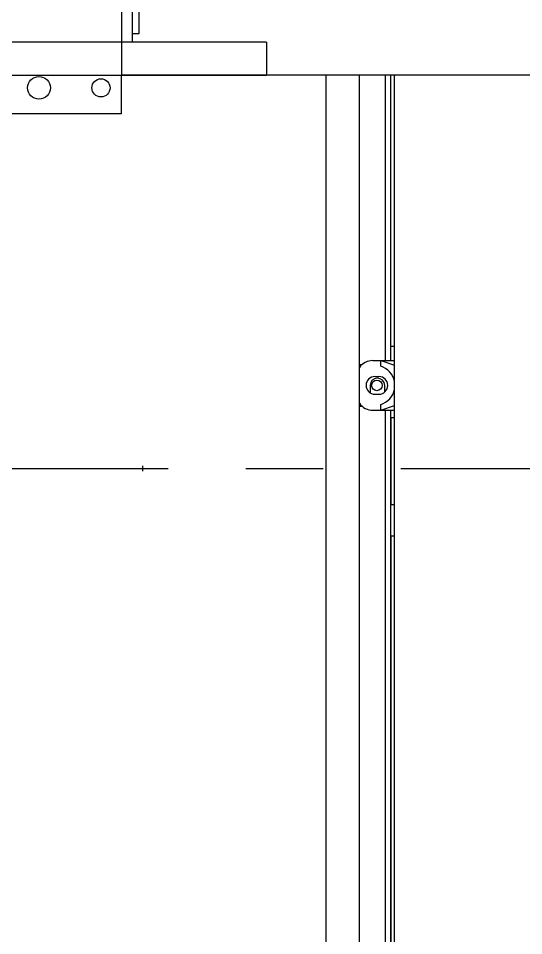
# Model space of a CAD drawing. Header units: inches. Extents: x -347369 to -260369, y 119522 to 149869.
# Drawn here: x -326704 to -326215, y 138548 to 139435 of the extents above; entities that cross this region are included whole.
import ezdxf

# ---------------------------------------------------------------- set-up
doc = ezdxf.new("R2010")
doc.units = ezdxf.units.IN
doc.header["$LTSCALE"] = 300
doc.linetypes.add('CENTRO', pattern=[2, 1.25, -0.25, 0.25, -0.25])
for name, color, linetype in [('ASSI', 254, 'CENTRO'), ('INCASTELLATURA MOT', 4, 'Continuous'), ('MACCHINA', 40, 'Continuous'), ('QUOTE', 7, 'Continuous')]:
    doc.layers.add(name, color=color, linetype=linetype)

# ---------------------------------------------------------------- blocks, each defined once
blk = doc.blocks.new('*U42')
at = {"layer": 'ASSI'}
for p, q in [((-2.5, 0), (2.5, 0)), ((0, 2.5), (0, -2.5))]:
    blk.add_line(p, q, dxfattribs=at)
at = {"layer": 'INCASTELLATURA MOT', "linetype": 'Continuous'}
for p, q in [((-10, 658), (-10, 412)), ((-3, 420.5), (-3, 658)), ((-10, 420.5), (-3, 420.5)), ((120, 412), (-3990, 412)), ((120, 412), (120, 380)), ((120, 380), (-3880, 380)), ((-20, 343), (-20, 380)), ((-20, 343), (-180, 343))]:
    blk.add_line(p, q, dxfattribs=at)
for centre, radius in [((-100, 368), 11), ((-40, 368), 8.75)]:
    blk.add_circle(centre, radius, dxfattribs=at)
blk = doc.blocks.new('A$C27be3406')
at = {"layer": 'MACCHINA'}
for p, q in [((-1220, 509.5), (-1220, 380.5)), ((-1220, 380.5), (-393.42, 380.5)), ((-1022, -1415.8), (-1022, 380.5)), ((-990, -1394), (-990, 380.5)), ((-965, 380.5), (-965, 104.4)), ((-960, 380.5), (-960, 104.4)), ((-956, -1866.5), (-956, 380.5)), ((-956, 117.9), (-960, 117.9)), ((-987.58, 100.4), (-990, 100.4)), ((-977, 104.4), (-956, 104.4)), ((-969.32, 104.4), (-956, 99.91)), ((-969.32, 98.99), (-969.32, 104.4)), ((-975, 88.9), (-971, 88.9)), ((-979.5, 80.4), (-979.5, 73.19)), ((-965.5, 73.92), (-965.5, 80.4)), ((-975, 71.9), (-971, 71.9)), ((-990, 60.4), (-987.58, 60.4)), ((-977, 56.4), (-956, 56.4)), ((-969.32, 56.4), (-969.32, 61.81)), ((-969.32, 56.4), (-956, 60.89)), ((-965, 56.4), (-965, -1047.4)), ((-960, 56.4), (-960, -1047.4)), ((-959.5, 49), (-959.5, -35)), ((-956, 49), (-959.5, 49)), ((-960, 42.9), (-959.5, 42.9)), ((-956, -35), (-959.5, -35)), ((-959.5, -65), (-959.5, -1035)), ((-959.5, -65), (-956, -65))]:
    blk.add_line(p, q, dxfattribs=at)
blk.add_circle((-973, 80.4), 5.1, dxfattribs=at)
for centre, radius, start, end in [((-977, 88.4), 16, 90, 144.34093), ((-975, 80.4), 8.5, 90, 270), ((-971, 80.4), 8.5, 270, 90), ((-972.5, 80.4), 7, 0, 180), ((-977, 72.4), 16, 215.65907, 270)]:
    blk.add_arc(centre, radius, start, end, dxfattribs=at)
for start_param, end_param in [(0.192983, 1.241251), (5.041934, 6.090202)]:
    blk.add_ellipse((-975.87, 80.4), major_axis=(20.24, 0), ratio=0.970681, start_param=start_param, end_param=end_param, dxfattribs=at)

msp = doc.modelspace()

# ---------------------------------------------------------------- linework, layer by layer
at = {"layer": 'ASSI'}
msp.add_line((-345533.629, 138999.656), (-307203.625, 138999.656), dxfattribs=at)

# ---------------------------------------------------------------- block references
at = {"layer": 'INCASTELLATURA MOT'}
msp.add_blockref('*U42', (-326583.625, 138999.656), dxfattribs=at)
at = {"layer": 'QUOTE'}
msp.add_blockref('A$C27be3406', (-325383.625, 138999.656), dxfattribs=at)

doc.saveas('drawing.dxf')
